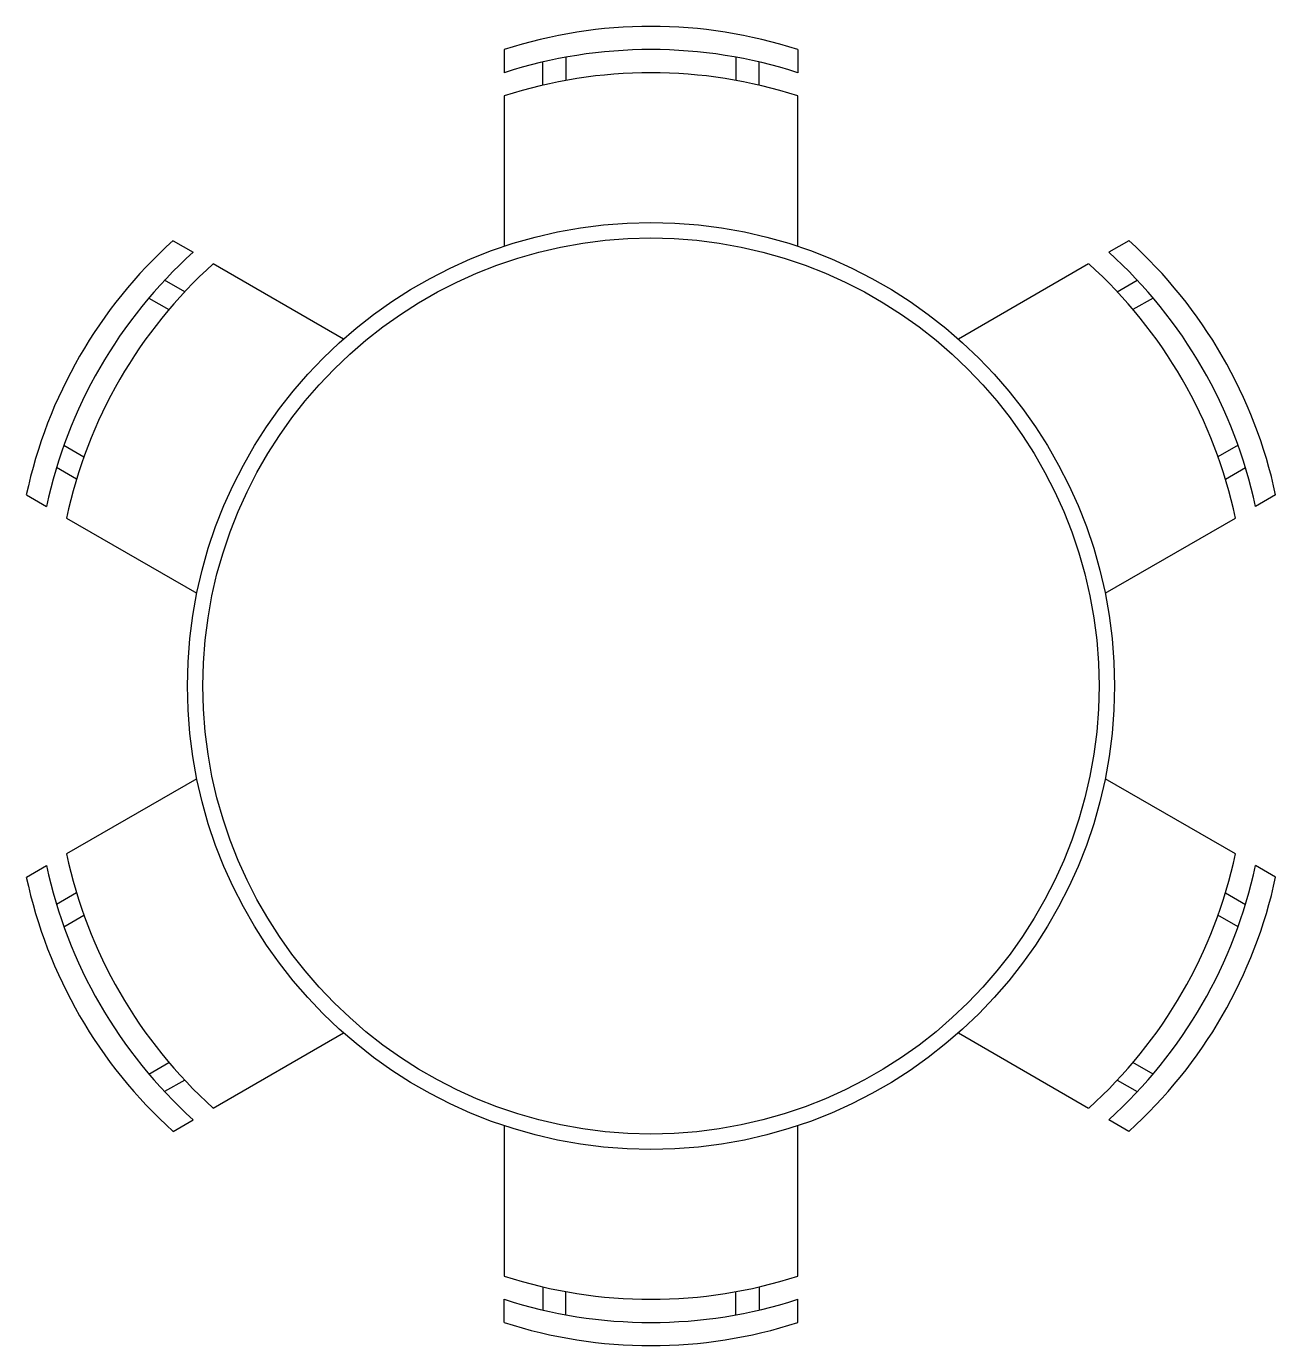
# Model space of a CAD drawing. Extents: x 2481 to 2643, y 936 to 1107.
import ezdxf

# ---------------------------------------------------------------- set-up
doc = ezdxf.new("R2010")
doc.units = 0
doc.layers.get('0').update_dxf_attribs({"linetype": 'CONTINUOUS'})

msp = doc.modelspace()

# ---------------------------------------------------------------- linework, layer by layer
at = {"color": 0}
for p, q in [((2542.95, 1103.68), (2542.95, 1100.68)), ((2580.95, 1103.68), (2580.95, 1100.68)), ((2547.95, 1099.07), (2547.95, 1102.07)), ((2550.95, 1102.69), (2550.95, 1099.69)), ((2572.95, 1102.69), (2572.95, 1099.69)), ((2575.95, 1099.07), (2575.95, 1102.07)), ((2542.95, 1097.68), (2542.95, 1078.21)), ((2580.95, 1078.21), (2580.95, 1097.68)), ((2500.11, 1078.94), (2502.71, 1077.44)), ((2623.8, 1078.94), (2621.2, 1077.44)), ((2522.17, 1066.21), (2505.3, 1075.94)), ((2618.6, 1075.94), (2601.74, 1066.21)), ((2501.6, 1072.31), (2499, 1073.81)), ((2622.31, 1072.31), (2624.9, 1073.81)), ((2496.96, 1071.52), (2499.56, 1070.02)), ((2626.94, 1071.52), (2624.34, 1070.02)), ((2485.96, 1052.47), (2488.56, 1050.97)), ((2637.94, 1052.47), (2635.34, 1050.97)), ((2487.6, 1048.06), (2485, 1049.56)), ((2636.31, 1048.06), (2638.9, 1049.56)), ((2481.11, 1046.03), (2483.71, 1044.53)), ((2642.8, 1046.03), (2640.2, 1044.53)), ((2486.3, 1043.03), (2503.17, 1033.3)), ((2620.74, 1033.3), (2637.6, 1043.03)), ((2503.17, 1009.3), (2486.3, 999.56)), ((2637.6, 999.56), (2620.74, 1009.3)), ((2481.11, 996.56), (2483.71, 998.06)), ((2642.8, 996.56), (2640.2, 998.06)), ((2487.6, 994.53), (2485, 993.03)), ((2636.31, 994.53), (2638.9, 993.03)), ((2485.96, 990.13), (2488.56, 991.63)), ((2637.94, 990.13), (2635.34, 991.63)), ((2505.3, 966.65), (2522.17, 976.39)), ((2601.74, 976.39), (2618.6, 966.65)), ((2496.96, 971.07), (2499.56, 972.57)), ((2626.94, 971.07), (2624.34, 972.57)), ((2501.6, 970.29), (2499, 968.79)), ((2622.31, 970.29), (2624.9, 968.79)), ((2500.11, 963.65), (2502.71, 965.15)), ((2623.8, 963.65), (2621.2, 965.15)), ((2542.95, 964.38), (2542.95, 944.91)), ((2580.95, 944.91), (2580.95, 964.38)), ((2547.95, 943.52), (2547.95, 940.52)), ((2550.95, 939.9), (2550.95, 942.9)), ((2572.95, 939.9), (2572.95, 942.9)), ((2575.95, 943.52), (2575.95, 940.52)), ((2542.95, 938.91), (2542.95, 941.91)), ((2580.95, 938.91), (2580.95, 941.91))]:
    msp.add_line(p, q, dxfattribs=at)
for radius in [60, 58]:
    msp.add_circle((2561.95, 1021.3), radius, dxfattribs=at)
for centre, start, end in [((2561.95, 1045.01), 72.0547, 107.9453), ((2561.95, 1042.01), 72.0547, 107.9453), ((2561.95, 1039.01), 72.0547, 107.9453), ((2541.41, 1033.16), 132.0547, 167.9453), ((2582.49, 1033.16), 12.0547, 47.9453), ((2544.01, 1031.66), 132.0547, 167.9453), ((2546.61, 1030.16), 132.0547, 167.9453), ((2577.3, 1030.16), 12.0547, 47.9453), ((2579.89, 1031.66), 12.0547, 47.9453), ((2546.61, 1012.44), 192.0547, 227.9453), ((2577.3, 1012.44), 312.0547, 347.9453), ((2544.01, 1010.94), 192.0547, 227.9453), ((2579.89, 1010.94), 312.0547, 347.9453), ((2541.41, 1009.44), 192.0547, 227.9453), ((2582.49, 1009.44), 312.0547, 347.9453), ((2561.95, 1003.58), 252.0547, 287.9453), ((2561.95, 1000.58), 252.0547, 287.9453), ((2561.95, 997.58), 252.0547, 287.9453)]:
    msp.add_arc(centre, 61.67, start, end, dxfattribs=at)

doc.saveas('drawing.dxf')
